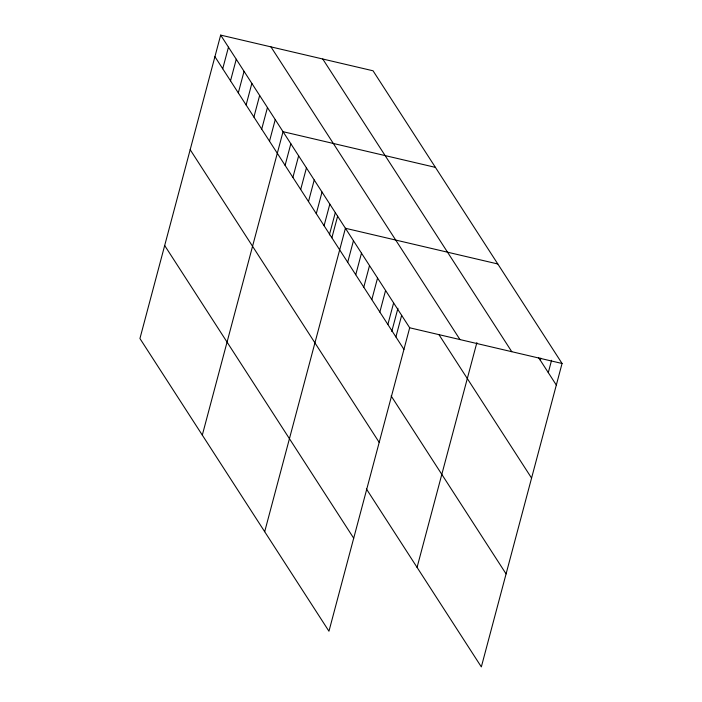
<?xml version="1.0" encoding="UTF-8"?>
<svg xmlns="http://www.w3.org/2000/svg" width="702" height="702" viewBox="0 0 702 702"><rect width="100%" height="100%" fill="white"/><g stroke="black" fill="none" stroke-linecap="round" stroke-linejoin="round"><path stroke-width="1.05" d="M220.665 35.1L139.935 338.522L328.957 631.212L409.687 327.79L220.665 35.1L373.043 70.788L562.065 363.478L481.335 666.9L366.383 488.908M222.718 68.761L228.466 47.174M230.519 80.835L236.258 59.249M238.311 92.91L244.059 71.323M246.112 104.975L251.851 83.398M253.913 117.05L259.652 95.463M261.706 129.124L267.453 107.538M269.507 141.199L275.245 119.612M202.308 435.108L283.046 131.686L435.424 167.374M285.1 165.347L290.839 143.761M292.892 177.422L298.64 155.835M300.693 189.496L306.432 167.91M308.485 201.571L314.233 179.984M316.286 213.636L322.025 192.058M324.078 225.711L329.826 204.133M329.387 234.872L335.275 212.759M331.879 237.785L337.627 216.198M264.689 531.695L345.419 228.273L497.797 263.97M347.709 262.302L353.457 240.716M355.747 274.736L361.486 253.159M363.776 287.179L369.524 265.593M371.814 299.622L377.553 278.036M379.843 312.057L385.582 290.47M387.873 324.5L393.62 302.913M391.769 331.458L397.929 308.292M395.91 336.934L401.649 315.347M417.067 567.383L476.869 342.62M540.259 360.187L540.803 358.134M548.288 372.63L551.57 360.293M409.687 327.79L562.065 363.478M538.539 357.52L556.326 385.065M322.762 59.012L511.784 351.702M270.954 46.876L459.968 339.566M438.908 334.573L531.572 478.071M214.926 56.686L403.94 349.377M391.128 395.902L506.081 573.894M190.181 149.693L379.194 442.383M164.68 245.516L353.703 538.206"/></g></svg>
